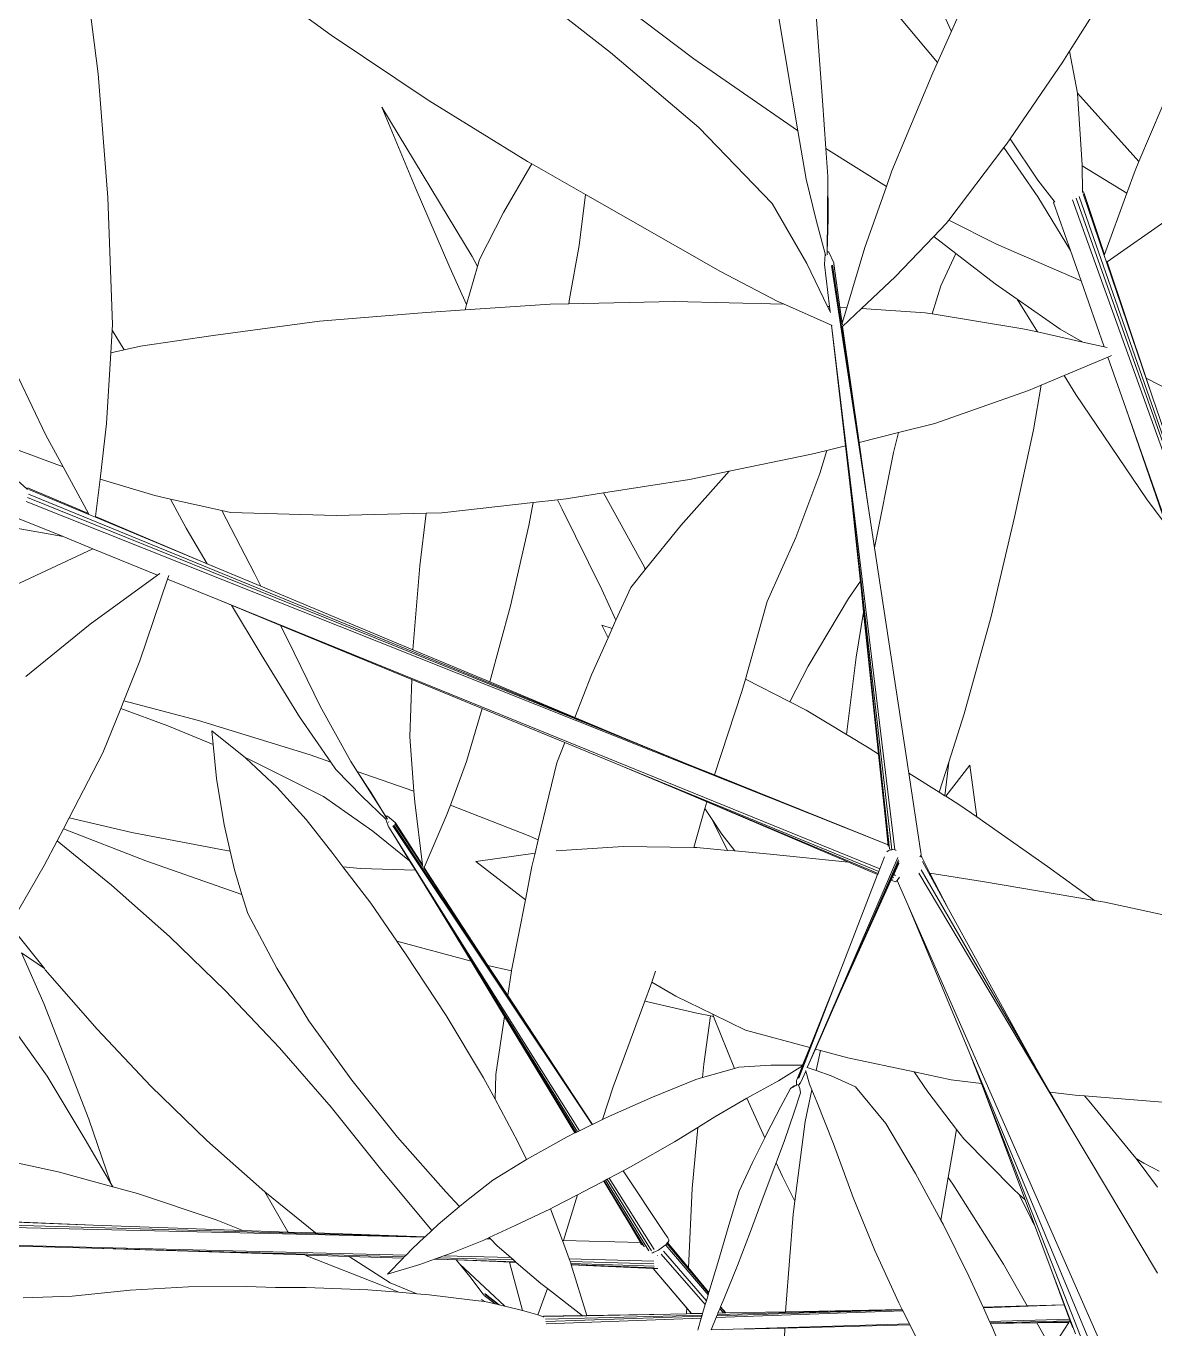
# Model space of a CAD drawing. Header units: millimetres. Extents: x 8 to 218431, y 13 to 56484.
# Drawn here: x 41268.2 to 41445.5, y 12326.1 to 12530.7 of the extents above; entities that cross this region are included whole.
import ezdxf

# ---------------------------------------------------------------- set-up
doc = ezdxf.new("R2010")
doc.units = ezdxf.units.MM
doc.header["$MEASUREMENT"] = 0
doc.layers.add('Edges', color=7, linetype='Continuous', lineweight=18)

# ---------------------------------------------------------------- blocks, each defined once
blk = doc.blocks.new('BAMBOOPLAN')
at = {"layer": 'Edges'}
for p, q in [((-3.0507, 9.2487), (-3.0959, 9.0561)), ((-3.5261, 9.1839), (-3.3618, 9.0121)), ((-3.3494, 9.1451), (-3.3611, 9.0115)), ((-2.8537, 9.0724), (-2.8681, 8.8726)), ((-3.0959, 9.0561), (-3.1024, 9.0283)), ((-3.0959, 9.0561), (-3.0485, 8.9726)), ((-3.3611, 9.0115), (-3.3677, 8.9349)), ((-3.3618, 9.0121), (-3.3611, 9.0115)), ((-3.1024, 9.0283), (-3.158, 8.826)), ((-3.4869, 9.0062), (-3.3677, 8.9349)), ((-3.664, 8.9567), (-3.5837, 8.7704)), ((-3.0485, 8.9726), (-2.8681, 8.8726)), ((-3.0485, 8.9726), (-3.048, 8.9718)), ((-3.048, 8.9718), (-2.9858, 8.824)), ((-3.3677, 8.9349), (-3.3699, 8.9099)), ((-3.7394, 8.9173), (-3.6139, 8.6881)), ((-3.3699, 8.9099), (-3.3854, 8.6721)), ((-2.8681, 8.8726), (-2.8697, 8.8506)), ((-4.1564, 8.8521), (-3.8876, 8.7641)), ((-2.8697, 8.8506), (-2.8705, 8.7963)), ((-3.1647, 8.8033), (-3.2286, 8.6085)), ((-3.1617, 8.8126), (-3.1647, 8.8033)), ((-3.1647, 8.8033), (-3.0564, 8.7235)), ((-3.158, 8.826), (-3.1617, 8.8126)), ((-3.158, 8.826), (-3.0689, 8.7591)), ((-2.9858, 8.824), (-2.985, 8.8218)), ((-2.985, 8.8218), (-2.8705, 8.7963)), ((-2.985, 8.8218), (-2.966, 8.7675)), ((-4.3157, 8.8016), (-4.0691, 8.7164)), ((-2.8705, 8.7963), (-2.8727, 8.6503)), ((-3.8876, 8.7641), (-3.6154, 8.6885)), ((-3.5837, 8.7704), (-3.5416, 8.6712)), ((-3.0689, 8.7591), (-3.0185, 8.726)), ((-1.974, 7.4927), (-2.9743, 8.7488)), ((-2.0657, 7.6089), (-2.9687, 8.7544)), ((-2.9634, 8.7674), (-2.966, 8.7675)), ((-2.966, 8.7675), (-2.9652, 8.7651)), ((-2.9619, 8.7661), (-2.9634, 8.7674)), ((-2.9623, 8.7634), (-2.8727, 8.648)), ((-2.9619, 8.7661), (-2.8727, 8.6503)), ((-2.7634, 8.7714), (-2.8621, 8.6365)), ((-4.0691, 8.7164), (-3.8268, 8.6225)), ((-3.0564, 8.7235), (-2.9479, 8.6334)), ((-3.0189, 8.7231), (-3.0185, 8.726)), ((-3.0189, 8.7231), (-2.9479, 8.6334)), ((-3.0185, 8.726), (-3.0167, 8.7248)), ((-1.7285, 7.1836), (-2.9809, 8.7428)), ((-3.6154, 8.6885), (-3.6139, 8.6881)), ((-3.6139, 8.6881), (-3.5608, 8.5914)), ((-3.5416, 8.6712), (-3.3856, 8.6348)), ((-3.5416, 8.6712), (-3.5168, 8.6128)), ((-3.3854, 8.6721), (-3.3856, 8.6348)), ((-3.3856, 8.6348), (-3.3862, 8.4892)), ((-2.9479, 8.6334), (-2.9032, 8.5769)), ((-2.8727, 8.6503), (-2.8727, 8.648)), ((-2.8727, 8.648), (-2.8629, 8.6354)), ((-2.8621, 8.6365), (-2.8629, 8.6354)), ((-2.8629, 8.6354), (-2.6663, 8.3823)), ((-2.8621, 8.6365), (-2.6939, 8.4181)), ((-4.9245, 8.6254), (-4.6742, 8.5493)), ((-3.8268, 8.6225), (-3.6153, 8.5147)), ((-3.5168, 8.6128), (-3.4618, 8.4476)), ((-3.5168, 8.6128), (-3.4854, 8.5232)), ((-3.2314, 8.6002), (-3.2481, 8.5635)), ((-3.2286, 8.6085), (-3.2314, 8.6002)), ((-3.2286, 8.6085), (-3.1094, 8.5925)), ((-3.5608, 8.5914), (-3.51, 8.5113)), ((-3.1094, 8.5925), (-2.9032, 8.5769)), ((-2.9032, 8.5769), (-2.8058, 8.4539)), ((-5.2633, 8.5464), (-5.1406, 8.2963)), ((-4.6742, 8.5493), (-4.421, 8.4823)), ((-3.2481, 8.5635), (-3.3004, 8.4491)), ((-3.2481, 8.5635), (-3.189, 8.5434)), ((-3.189, 8.5434), (-3.1975, 8.4637)), ((-3.189, 8.5434), (-3.0837, 8.5076)), ((-3.6153, 8.5147), (-3.4979, 8.4125)), ((-3.51, 8.5113), (-3.4661, 8.4466)), ((-3.4854, 8.5232), (-3.4631, 8.4526)), ((-4.421, 8.4823), (-4.1654, 8.4247)), ((-3.3862, 8.4892), (-3.3807, 8.3484)), ((-3.0837, 8.5076), (-3.0251, 8.4911)), ((-3.0251, 8.4911), (-2.9586, 8.4365)), ((-3.0251, 8.4911), (-2.9124, 8.4593)), ((-3.4625, 8.4529), (-3.4631, 8.4526)), ((-3.4631, 8.4526), (-3.4611, 8.4465)), ((-3.4616, 8.4531), (-3.4625, 8.4529)), ((-3.4607, 8.4532), (-3.4616, 8.4531)), ((-3.4601, 8.4532), (-3.4607, 8.4532)), ((-3.4596, 8.453), (-3.4601, 8.4532)), ((-3.441, 8.4337), (-3.4596, 8.453)), ((-3.1975, 8.4637), (-3.1952, 8.3976)), ((-2.9124, 8.4593), (-2.8548, 8.4483)), ((-2.8548, 8.4483), (-2.8058, 8.4539)), ((-2.8058, 8.4539), (-2.7994, 8.4546)), ((-4.5141, 8.433), (-4.3849, 8.2882)), ((-4.2133, 8.1825), (-4.5141, 8.433)), ((-4.1654, 8.4247), (-4.1543, 8.4227)), ((-3.4601, 8.4239), (-3.4661, 8.4466)), ((-3.4661, 8.4466), (-3.4649, 8.4449)), ((-3.4641, 8.4436), (-3.4634, 8.4426)), ((-3.4601, 8.4253), (-3.46, 8.4252)), ((-3.4601, 8.4239), (-3.4184, 8.3381)), ((-3.1373, 7.8418), (-3.4442, 8.4264)), ((-3.1925, 7.9479), (-3.4423, 8.4281)), ((-3.4403, 8.4326), (-3.441, 8.4337)), ((-3.4403, 8.4326), (-3.3957, 8.3443)), ((-3.4403, 8.4313), (-3.3887, 8.3305)), ((-3.3004, 8.4491), (-3.3488, 8.3572)), ((-3.1952, 8.3976), (-2.9918, 8.4327)), ((-2.9918, 8.4327), (-2.9586, 8.4365)), ((-2.9586, 8.4365), (-2.8548, 8.4483)), ((-2.8701, 8.3638), (-2.7907, 8.4348)), ((-2.7907, 8.4348), (-2.784, 8.4408)), ((-2.7907, 8.4348), (-2.715, 8.3392)), ((-4.1564, 8.4147), (-4.1791, 8.299)), ((-4.1543, 8.4227), (-4.1564, 8.4147)), ((-4.1543, 8.4227), (-4.0182, 8.3972)), ((-4.0182, 8.3972), (-3.9942, 8.2843)), ((-3.6753, 8.3328), (-4.0182, 8.3972)), ((-3.4979, 8.4125), (-3.4225, 8.337)), ((-3.3488, 8.3572), (-3.211, 8.3949)), ((-3.211, 8.3949), (-3.1952, 8.3976)), ((-2.6939, 8.4181), (-2.4979, 8.3897)), ((-2.6939, 8.4181), (-2.6663, 8.3823)), ((-2.6663, 8.3823), (-2.3734, 8.0051)), ((-3.4225, 8.337), (-3.4184, 8.3381)), ((-3.4225, 8.337), (-3.4135, 8.328)), ((-3.4184, 8.3381), (-3.4135, 8.328)), ((-3.3957, 8.3443), (-3.3807, 8.3484)), ((-3.3957, 8.3443), (-3.3887, 8.3305)), ((-3.3807, 8.3484), (-3.3793, 8.3122)), ((-3.3488, 8.3572), (-3.3759, 8.3056)), ((-2.9116, 8.3266), (-2.8701, 8.3638)), ((-2.8701, 8.3638), (-2.8313, 8.3319)), ((-2.715, 8.3392), (-2.5436, 8.1209)), ((-2.715, 8.3392), (-1.7153, 7.0763)), ((-3.7515, 8.2349), (-3.5164, 8.3099)), ((-3.6753, 8.3328), (-3.5314, 8.3111)), ((-3.5314, 8.3111), (-3.5164, 8.3099)), ((-3.5164, 8.3099), (-3.4002, 8.3002)), ((-3.4135, 8.328), (-3.4119, 8.3264)), ((-3.3887, 8.3305), (-3.3793, 8.3122)), ((-3.3793, 8.3122), (-3.3775, 8.3087)), ((-2.9348, 8.3058), (-2.9116, 8.3266)), ((-2.9116, 8.3266), (-2.8952, 8.2256)), ((-2.8313, 8.3319), (-2.6047, 8.1624)), ((-5.1406, 8.2963), (-5.0295, 8.041)), ((-4.3849, 8.2882), (-4.2524, 8.1433)), ((-4.1791, 8.299), (-4.195, 8.1818)), ((-3.9942, 8.2843), (-3.9756, 8.1643)), ((-3.4002, 8.3002), (-3.4, 8.3001)), ((-3.4002, 8.3002), (-3.2824, 8.0542)), ((-3.4, 8.3001), (-2.8817, 7.2329)), ((-3.4, 8.3001), (-3.3989, 8.3001)), ((-3.3759, 8.3056), (-3.3761, 8.3053)), ((-3.3759, 8.3056), (-3.2559, 8.0715)), ((-3.1088, 8.1671), (-2.9348, 8.3058)), ((-3.9735, 8.1529), (-3.7515, 8.2349)), ((-2.8952, 8.2256), (-2.8712, 8.0265)), ((-4.2133, 8.1825), (-4.1941, 8.1654)), ((-4.195, 8.1818), (-4.1941, 8.1654)), ((-4.1941, 8.1654), (-4.1896, 8.0764)), ((-3.9756, 8.1643), (-3.9735, 8.1529)), ((-3.1793, 8.1213), (-3.1088, 8.1671)), ((-2.6047, 8.1624), (-2.5436, 8.1209)), ((-4.2524, 8.1433), (-4.1896, 8.0764)), ((-4.1889, 8.0641), (-4.0129, 8.1383)), ((-4.0129, 8.1383), (-3.9735, 8.1529)), ((-3.2559, 8.0715), (-3.1793, 8.1213)), ((-3.1793, 8.1213), (-3.1757, 8.0749)), ((-4.1896, 8.0764), (-4.1889, 8.0641)), ((-3.1757, 8.0749), (-3.1464, 7.8593)), ((-4.2697, 8.03), (-4.1889, 8.0641)), ((-3.3185, 8.0308), (-3.2824, 8.0542)), ((-3.2824, 8.0542), (-3.2289, 7.9426)), ((-3.2559, 8.0715), (-3.1925, 7.9479)), ((-5.0295, 8.041), (-4.9264, 7.7748)), ((-4.4898, 7.9332), (-4.2697, 8.03)), ((-3.3481, 8.0115), (-3.3185, 8.0308)), ((-3.3185, 8.0308), (-3.3165, 7.9769)), ((-2.8712, 8.0265), (-2.8485, 7.7988)), ((-3.5108, 7.9151), (-3.3481, 8.0115)), ((-3.3165, 7.9769), (-3.3208, 7.8234)), ((-4.7045, 7.8253), (-4.4898, 7.9332)), ((-3.2289, 7.9426), (-2.8882, 7.2313)), ((-3.1832, 7.8458), (-3.2289, 7.9426)), ((-3.1464, 7.8593), (-3.1925, 7.9479)), ((-3.589, 7.8688), (-3.5108, 7.9151)), ((-3.5108, 7.9151), (-3.5733, 7.7645)), ((-3.7612, 7.7772), (-3.589, 7.8688)), ((-3.1514, 7.7777), (-3.1832, 7.8458)), ((-2.8935, 7.2315), (-3.1832, 7.8458)), ((-3.1373, 7.8418), (-3.1464, 7.8593)), ((-2.9086, 7.4062), (-3.1373, 7.8418)), ((-4.8514, 7.7492), (-4.7045, 7.8253)), ((-3.3208, 7.8234), (-3.3347, 7.6665)), ((-2.8485, 7.7988), (-2.8344, 7.5728)), ((-4.9264, 7.7748), (-4.923, 7.7627)), ((-4.923, 7.7627), (-4.8831, 7.7295)), ((-4.923, 7.7627), (-4.9092, 7.7133)), ((-3.8363, 7.7371), (-3.7612, 7.7772)), ((-3.7612, 7.7772), (-3.62, 7.6494)), ((-3.5733, 7.7645), (-3.6166, 7.6455)), ((-3.1514, 7.7777), (-3.164, 7.7327)), ((-3.122, 7.7148), (-3.1514, 7.7777)), ((-4.9092, 7.7133), (-4.8831, 7.7295)), ((-4.8831, 7.7295), (-4.8514, 7.7492)), ((-3.9032, 7.7053), (-3.8538, 7.7288)), ((-3.8538, 7.7288), (-3.8363, 7.7371)), ((-3.8538, 7.7288), (-3.8372, 7.7121)), ((-3.164, 7.7327), (-3.2003, 7.5593)), ((-4.9092, 7.7133), (-4.8665, 7.5606)), ((-4.0895, 7.6168), (-3.9032, 7.7053)), ((-3.9032, 7.7053), (-3.8957, 7.653)), ((-3.8372, 7.7121), (-3.6942, 7.5707)), ((-3.122, 7.7148), (-3.1046, 7.6134)), ((-2.9862, 7.4241), (-3.122, 7.7148)), ((-3.3347, 7.6665), (-3.3238, 7.4859)), ((-3.8957, 7.653), (-3.8762, 7.4692)), ((-3.6166, 7.6455), (-3.6343, 7.5966)), ((-3.62, 7.6494), (-3.6166, 7.6455)), ((-4.3118, 7.5336), (-4.1228, 7.6043)), ((-4.1228, 7.6043), (-4.0895, 7.6168)), ((-4.1228, 7.6043), (-4.0975, 7.4879)), ((-3.1046, 7.6134), (-3.0689, 7.4424)), ((-5.0866, 7.5928), (-4.987, 7.491)), ((-3.6343, 7.5966), (-3.6415, 7.5161)), ((-4.8665, 7.5606), (-4.8396, 7.4377)), ((-3.6942, 7.5707), (-3.6415, 7.5161)), ((-3.2003, 7.5593), (-3.2127, 7.4705)), ((-2.8344, 7.5728), (-2.8316, 7.4587)), ((-4.5386, 7.4622), (-4.3118, 7.5336)), ((-4.987, 7.491), (-4.9271, 7.4365)), ((-4.0975, 7.4879), (-4.0511, 7.3048)), ((-3.6682, 7.4954), (-3.6433, 7.4957)), ((-3.6682, 7.4954), (-3.6453, 7.4727)), ((-3.6433, 7.4957), (-3.6453, 7.4727)), ((-3.6415, 7.5161), (-3.6433, 7.4957)), ((-4.6753, 7.4471), (-4.5581, 7.46)), ((-4.5581, 7.46), (-4.5386, 7.4622)), ((-4.5581, 7.46), (-4.4428, 7.3502)), ((-3.8762, 7.4692), (-3.8643, 7.2929)), ((-3.6453, 7.4727), (-3.6533, 7.3827)), ((-3.3238, 7.4859), (-3.2127, 7.4705)), ((-3.3238, 7.4859), (-3.322, 7.4572)), ((-3.2127, 7.4705), (-3.1722, 7.4649)), ((-3.1722, 7.4649), (-3.0689, 7.4424)), ((-2.8316, 7.4587), (-2.8315, 7.4584)), ((-2.8316, 7.4587), (-2.8298, 7.388)), ((-2.8315, 7.4584), (-2.8152, 7.3846)), ((-2.7849, 7.4674), (-2.8129, 7.3841)), ((-2.7849, 7.4674), (-2.7319, 7.3629)), ((-5.069, 7.4399), (-4.9271, 7.4365)), ((-4.9271, 7.4365), (-4.8388, 7.3562)), ((-4.8396, 7.4377), (-4.7116, 7.4431)), ((-4.8396, 7.4377), (-4.8215, 7.355)), ((-4.7116, 7.4431), (-4.6753, 7.4471)), ((-4.6753, 7.4471), (-4.6208, 7.3971)), ((-3.322, 7.4572), (-3.319, 7.2601)), ((-3.0689, 7.4424), (-3.0106, 7.4297)), ((-3.0106, 7.4297), (-2.9862, 7.4241)), ((-2.9207, 7.2839), (-2.9862, 7.4241)), ((-2.9086, 7.4062), (-2.8298, 7.388)), ((-2.8268, 7.2503), (-2.9086, 7.4062)), ((-5.044, 7.3865), (-4.9885, 7.3639)), ((-4.6208, 7.3971), (-4.5506, 7.3367)), ((-3.6533, 7.3827), (-3.6579, 7.2798)), ((-2.8298, 7.388), (-2.8152, 7.3846)), ((-2.8152, 7.3846), (-2.8129, 7.3841)), ((-2.8129, 7.3841), (-2.7765, 7.3757)), ((-2.7765, 7.3757), (-2.7319, 7.3629)), ((-4.9867, 7.3657), (-4.9885, 7.3639)), ((-4.9885, 7.3639), (-4.9862, 7.3629)), ((-4.9847, 7.366), (-4.9867, 7.3657)), ((-4.9847, 7.366), (-4.8388, 7.3562)), ((-4.983, 7.3639), (-4.8372, 7.3547)), ((-3.5241, 7.2713), (-4.9805, 7.3532)), ((-3.3764, 7.263), (-4.98, 7.3453)), ((-4.8388, 7.3562), (-4.8372, 7.3547)), ((-4.8372, 7.3547), (-4.8212, 7.3537)), ((-4.8215, 7.355), (-4.8212, 7.3537)), ((-4.8215, 7.355), (-4.5506, 7.3367)), ((-4.8212, 7.3537), (-4.5014, 7.3334)), ((-4.4428, 7.3502), (-4.4202, 7.3282)), ((-2.7319, 7.3629), (-2.5453, 7.3095)), ((-2.8996, 7.2385), (-4.9799, 7.3363)), ((-4.5506, 7.3367), (-4.5014, 7.3334)), ((-4.5014, 7.3334), (-4.4202, 7.3282)), ((-4.4202, 7.3282), (-4.0511, 7.3048)), ((-5.0154, 7.2669), (-4.876, 7.2886)), ((-4.9903, 7.2948), (-4.876, 7.2886)), ((-4.9523, 7.1405), (-4.804, 7.2847)), ((-4.876, 7.2886), (-4.804, 7.2847)), ((-4.804, 7.2847), (-4.6474, 7.2762)), ((-4.6232, 7.2749), (-4.6232, 7.2839)), ((-4.0511, 7.3048), (-3.8643, 7.2929)), ((-3.8643, 7.2929), (-3.6579, 7.2798)), ((-2.8997, 7.2386), (-2.9207, 7.2839)), ((-2.8987, 7.2369), (-2.9207, 7.2839)), ((-2.5453, 7.3095), (-2.4208, 7.2719)), ((-2.3976, 7.2757), (-2.1251, 7.3082)), ((-4.7547, 7.1228), (-4.6474, 7.2762)), ((-4.6474, 7.2762), (-4.6438, 7.2815)), ((-4.6232, 7.2749), (-4.5013, 7.2683)), ((-4.6219, 7.0815), (-4.6232, 7.2749)), ((-4.5013, 7.2683), (-4.4682, 7.2664)), ((-4.5013, 7.2683), (-2.8997, 7.1816)), ((-4.4682, 7.2664), (-4.3693, 7.1834)), ((-4.4682, 7.2664), (-4.3497, 7.2595)), ((-4.3497, 7.2595), (-4.3237, 7.2342)), ((-4.3497, 7.2595), (-4.0315, 7.241)), ((-3.6579, 7.2798), (-3.5241, 7.2713)), ((-3.3764, 7.263), (-3.5241, 7.2713)), ((-3.319, 7.2601), (-3.3764, 7.263)), ((-2.8997, 7.2386), (-3.319, 7.2601)), ((-2.6726, 7.2303), (-2.4208, 7.2719)), ((-2.4208, 7.2719), (-2.3976, 7.2757)), ((-4.3237, 7.2342), (-4.2067, 7.1173)), ((-4.0315, 7.241), (-3.9933, 7.1177)), ((-4.0315, 7.241), (-3.8612, 7.231)), ((-3.8612, 7.231), (-3.8554, 7.1068)), ((-3.8612, 7.231), (-3.6605, 7.2194)), ((-2.8996, 7.2385), (-2.8997, 7.2386)), ((-2.8984, 7.2362), (-2.8987, 7.2369)), ((-2.8966, 7.2241), (-2.8971, 7.2228)), ((-2.8941, 7.2276), (-2.8966, 7.2241)), ((-2.8913, 7.2297), (-2.8941, 7.2276)), ((-2.8934, 7.2314), (-2.8935, 7.2315)), ((-2.8906, 7.2303), (-2.8913, 7.2297)), ((-2.8882, 7.2313), (-2.8906, 7.2303)), ((-2.8864, 7.2321), (-2.8882, 7.2313)), ((-2.8818, 7.2329), (-2.8864, 7.2321)), ((-2.8817, 7.2329), (-2.8818, 7.2329)), ((-2.8783, 7.2327), (-2.8817, 7.2329)), ((-2.8252, 7.2473), (-2.8268, 7.2503)), ((-2.8252, 7.2473), (-2.8225, 7.2418)), ((-2.8237, 7.2369), (-2.8232, 7.2378)), ((-2.8232, 7.2378), (-2.8228, 7.2403)), ((-2.8228, 7.2403), (-2.8225, 7.2418)), ((-2.8228, 7.2403), (-2.8193, 7.2369)), ((-2.8193, 7.2369), (-2.8228, 7.2403)), ((-2.8193, 7.2369), (-2.79, 7.2091)), ((-2.8144, 7.2286), (-2.7242, 7.1468)), ((-2.79, 7.2091), (-2.6726, 7.2303)), ((-3.6605, 7.2194), (-3.6627, 7.1703)), ((-3.6605, 7.2194), (-3.5258, 7.2115)), ((-3.3849, 7.2023), (-3.5258, 7.2115)), ((-3.5258, 7.2115), (-2.9, 7.1751)), ((-2.9001, 7.1705), (-3.3849, 7.2023)), ((-3.3159, 7.1974), (-3.3849, 7.2023)), ((-3.3159, 7.1974), (-3.315, 7.1818)), ((-2.9707, 7.1731), (-3.3159, 7.1974)), ((-2.9075, 6.7158), (-2.8695, 7.2193)), ((-2.8987, 7.2104), (-2.8997, 7.1816)), ((-2.8935, 6.8866), (-2.8666, 7.2149)), ((-2.8645, 7.2115), (-2.89, 6.9261)), ((-2.8695, 7.2193), (-2.8695, 7.2194)), ((-2.8666, 7.2149), (-2.8666, 7.2149)), ((-2.8636, 7.2071), (-2.8661, 7.1798)), ((-2.8637, 7.2044), (-2.8661, 7.1798)), ((-2.8645, 7.2115), (-2.8645, 7.2115)), ((-2.8635, 7.2079), (-2.8636, 7.2074)), ((-2.8636, 7.2071), (-2.8636, 7.2074)), ((-2.3048, 6.7715), (-2.8139, 7.2008)), ((-2.4267, 6.877), (-2.8116, 7.21)), ((-2.79, 7.2091), (-2.7242, 7.1468)), ((-4.3693, 7.1834), (-4.2423, 7.0795)), ((-3.6627, 7.1703), (-3.6455, 6.9933)), ((-3.315, 7.1818), (-3.2913, 7.1638)), ((-3.315, 7.1818), (-3.3097, 7.091)), ((-3.1432, 7.1327), (-2.9707, 7.1731)), ((-2.9002, 7.1682), (-2.9707, 7.1731)), ((-2.9002, 7.1682), (-2.9079, 6.9579)), ((-2.9001, 7.1705), (-2.9002, 7.1682)), ((-2.9, 7.1751), (-2.9001, 7.1705)), ((-2.8997, 7.1816), (-2.9, 7.1751)), ((-2.8675, 7.1658), (-2.8676, 7.1649)), ((-2.8672, 7.1684), (-2.8675, 7.1659)), ((-2.8671, 7.1658), (-2.8675, 7.1659)), ((-2.8675, 7.1659), (-2.8675, 7.1658)), ((-2.8675, 7.1658), (-2.8593, 7.1653)), ((-2.8668, 7.1731), (-2.8672, 7.1684)), ((-2.8651, 7.1682), (-2.8672, 7.1684)), ((-2.8661, 7.1798), (-2.8668, 7.1731)), ((-2.8668, 7.1731), (-2.8632, 7.1729)), ((-2.8661, 7.1798), (-2.8614, 7.1795)), ((-2.8574, 7.1653), (-2.8554, 7.1677)), ((-2.8554, 7.1677), (-2.8545, 7.1698)), ((-2.8545, 7.1698), (-2.8535, 7.1723)), ((-2.8545, 7.1698), (-2.8128, 7.1247)), ((-2.8535, 7.1723), (-2.8517, 7.1789)), ((-3.2913, 7.1638), (-3.2602, 7.1401)), ((-3.2362, 7.1096), (-3.2913, 7.1638)), ((-3.2602, 7.1401), (-3.2201, 7.1136)), ((-2.8676, 7.1649), (-2.89, 6.9261)), ((-2.8593, 7.1653), (-2.8574, 7.1653)), ((-2.7242, 7.1468), (-2.4267, 6.877)), ((-4.8524, 6.9645), (-4.7547, 7.1228)), ((-4.2067, 7.1173), (-4.1006, 7.0224)), ((-3.9933, 7.1177), (-3.945, 7.0056)), ((-3.3038, 7.0929), (-3.2362, 7.1096)), ((-3.2362, 7.1096), (-3.2201, 7.1136)), ((-3.2201, 7.1136), (-3.1432, 7.1327)), ((-2.8128, 7.1247), (-2.5745, 6.8568)), ((-2.8128, 7.1247), (-2.039, 6.2888)), ((-4.6268, 6.9849), (-4.6219, 7.0815)), ((-4.2423, 7.0795), (-4.143, 7.0061)), ((-3.8554, 7.1068), (-3.8576, 7.0027)), ((-3.4608, 7.041), (-3.3097, 7.091)), ((-3.3097, 7.091), (-3.3038, 7.0929)), ((-4.1006, 7.0224), (-3.9805, 6.9264)), ((-4.1006, 7.0224), (-4.0797, 7.006)), ((-3.5996, 6.9829), (-3.4608, 7.041)), ((-4.6268, 6.9849), (-4.4539, 6.9973)), ((-4.4539, 6.9973), (-4.1921, 7.0063)), ((-4.1921, 7.0063), (-4.143, 7.0061)), ((-4.143, 7.0061), (-4.127, 6.9943)), ((-4.127, 6.9943), (-4.0506, 6.9561)), ((-4.0797, 7.006), (-3.945, 7.0056)), ((-4.0797, 7.006), (-4.0359, 6.9717)), ((-3.945, 7.0056), (-3.935, 6.9825)), ((-3.8576, 7.0027), (-3.8582, 6.9764)), ((-3.8576, 7.0027), (-3.6699, 6.9952)), ((-3.6699, 6.9952), (-3.6455, 6.9933)), ((-3.6455, 6.9933), (-3.6425, 6.9624)), ((-4.6331, 6.8593), (-4.6277, 6.9661)), ((-4.6277, 6.9661), (-4.6268, 6.9849)), ((-4.6277, 6.9661), (-4.5152, 6.9639)), ((-4.5152, 6.9639), (-4.4051, 6.9573)), ((-4.4181, 6.9855), (-4.4051, 6.9573)), ((-4.4181, 6.9855), (-4.3267, 6.9526)), ((-4.0359, 6.9717), (-3.9857, 6.9308)), ((-3.935, 6.9825), (-3.8733, 6.8555)), ((-3.8582, 6.9764), (-3.8679, 6.8512)), ((-3.7623, 6.9013), (-3.6425, 6.9624)), ((-3.6425, 6.9624), (-3.6395, 6.9319)), ((-4.4051, 6.9573), (-4.373, 6.8876)), ((-4.3267, 6.9526), (-4.3206, 6.9523)), ((-4.3267, 6.9526), (-4.3263, 6.9525)), ((-4.3263, 6.9525), (-4.2378, 6.9128)), ((-4.3206, 6.9523), (-4.133, 6.9281)), ((-4.0506, 6.9561), (-3.9846, 6.9257)), ((-3.9852, 6.9316), (-3.9857, 6.9309)), ((-3.9846, 6.9322), (-3.9852, 6.9316)), ((-3.984, 6.9327), (-3.9846, 6.9322)), ((-3.9835, 6.9331), (-3.984, 6.9327)), ((-3.983, 6.9333), (-3.9835, 6.9331)), ((-3.9827, 6.9334), (-3.983, 6.9333)), ((-3.9617, 6.9254), (-3.9827, 6.9334)), ((-3.6395, 6.9319), (-3.629, 6.8568)), ((-2.9079, 6.9579), (-2.918, 6.6784)), ((-2.9079, 6.9579), (-2.9101, 6.9027)), ((-4.2378, 6.9128), (-4.1528, 6.8666)), ((-4.133, 6.9281), (-4.0027, 6.8904)), ((-3.9857, 6.9309), (-3.9857, 6.9308)), ((-3.9857, 6.9308), (-3.9812, 6.9271)), ((-3.9726, 6.9111), (-3.9846, 6.9257)), ((-3.9846, 6.9257), (-3.9844, 6.9256)), ((-3.9839, 6.9253), (-3.9837, 6.9252)), ((-3.9766, 6.922), (-3.9754, 6.9214)), ((-3.9723, 6.9118), (-3.9727, 6.9121)), ((-3.9726, 6.9111), (-3.9724, 6.911)), ((-3.9719, 6.9106), (-3.9724, 6.911)), ((-3.9724, 6.911), (-3.9721, 6.9106)), ((-3.9721, 6.9106), (-3.9591, 6.9001)), ((-3.3226, 6.4286), (-3.9643, 6.9169)), ((-3.3827, 6.4753), (-3.963, 6.9188)), ((-3.9617, 6.9254), (-3.9473, 6.9139)), ((-3.9614, 6.9224), (-3.8725, 6.8537)), ((-3.9612, 6.9248), (-3.9473, 6.9139)), ((-3.9611, 6.9238), (-3.8732, 6.8553)), ((-3.9473, 6.9139), (-3.8733, 6.8555)), ((-2.9101, 6.9027), (-2.9193, 6.6776)), ((-2.9174, 6.7513), (-2.9101, 6.9027)), ((-2.89, 6.9261), (-2.8935, 6.8866)), ((-2.299, 6.8498), (-2.0483, 6.9148)), ((-4.373, 6.8876), (-4.323, 6.7947)), ((-4.0027, 6.8904), (-3.9034, 6.8548)), ((-3.9591, 6.9001), (-3.345, 6.4062)), ((-3.9591, 6.9001), (-3.9034, 6.8548)), ((-3.7623, 6.9013), (-3.629, 6.8568)), ((-2.9045, 6.7522), (-2.8935, 6.8866)), ((-2.3754, 6.8326), (-2.4267, 6.877)), ((-4.6573, 6.6963), (-4.6331, 6.8593)), ((-4.1528, 6.8666), (-4.0716, 6.8139)), ((-3.9034, 6.8548), (-3.8842, 6.8392)), ((-3.8733, 6.8555), (-3.8732, 6.8553)), ((-3.8732, 6.8553), (-3.8725, 6.8537)), ((-3.8725, 6.8537), (-3.8701, 6.8519)), ((-3.8679, 6.8502), (-3.868, 6.8498)), ((-3.8679, 6.8512), (-3.8587, 6.844)), ((-3.8679, 6.8512), (-3.8679, 6.8511)), ((-3.8679, 6.8511), (-3.8587, 6.844)), ((-3.8679, 6.8511), (-3.8679, 6.8502)), ((-3.8679, 6.8502), (-3.742, 6.7529)), ((-3.8587, 6.844), (-3.742, 6.7529)), ((-3.629, 6.8568), (-3.6066, 6.6963)), ((-2.5745, 6.8568), (-2.0663, 6.2858)), ((-2.5322, 6.8072), (-2.5745, 6.8568)), ((-2.3754, 6.8326), (-2.3195, 6.8444)), ((-2.3195, 6.8444), (-2.299, 6.8498)), ((-2.299, 6.8498), (-2.2852, 6.8422)), ((-4.0022, 6.8025), (-3.8842, 6.8392)), ((-3.8842, 6.8392), (-3.8732, 6.8302)), ((-3.8732, 6.8302), (-3.7616, 6.7383)), ((-3.8732, 6.8302), (-3.3484, 6.4028)), ((-2.3048, 6.7715), (-2.3754, 6.8326)), ((-2.2852, 6.8422), (-2.1494, 6.7588)), ((-4.323, 6.7947), (-4.2912, 6.7439)), ((-4.0716, 6.8139), (-4.0403, 6.7931)), ((-4.0403, 6.7931), (-4.0022, 6.8025)), ((-4.0403, 6.7931), (-3.9546, 6.7361)), ((-3.3009, 6.8), (-3.3005, 6.7746)), ((-2.6784, 6.776), (-2.5938, 6.7865)), ((-2.5938, 6.7865), (-2.5267, 6.8006)), ((-2.1172, 6.32), (-2.5322, 6.8072)), ((-2.5267, 6.8006), (-2.5322, 6.8072)), ((-2.3488, 6.5857), (-2.5267, 6.8006)), ((-3.3003, 6.7657), (-3.3011, 6.7289)), ((-3.3005, 6.7746), (-3.2393, 6.7626)), ((-3.3005, 6.7746), (-3.3003, 6.7657)), ((-3.2393, 6.7626), (-3.1479, 6.7511)), ((-2.8927, 6.753), (-2.8294, 6.7574)), ((-2.8294, 6.7574), (-2.6784, 6.776)), ((-2.6784, 6.776), (-2.6347, 6.7435)), ((-2.0147, 6.527), (-2.3048, 6.7715)), ((-2.1494, 6.7588), (-2.1433, 6.7547)), ((-4.5137, 6.7111), (-4.3194, 6.7392)), ((-4.3194, 6.7392), (-4.2912, 6.7439)), ((-4.2912, 6.7439), (-4.268, 6.7069)), ((-3.9546, 6.7361), (-3.8715, 6.6744)), ((-3.7616, 6.7383), (-3.6995, 6.6866)), ((-3.7616, 6.7383), (-3.351, 6.4002)), ((-3.742, 6.7529), (-3.6606, 6.69)), ((-3.3011, 6.7289), (-3.3056, 6.5241)), ((-3.3011, 6.7289), (-3.1822, 6.7416)), ((-3.1822, 6.7416), (-3.1517, 6.746)), ((-3.1517, 6.746), (-3.1444, 6.7471)), ((-3.1517, 6.746), (-3.1305, 6.6387)), ((-3.1479, 6.7511), (-3.0666, 6.7409)), ((-3.1479, 6.7511), (-3.1444, 6.7471)), ((-3.1444, 6.7471), (-3.0619, 6.6519)), ((-3.0666, 6.7409), (-2.9174, 6.7513)), ((-2.9187, 6.7242), (-2.9174, 6.7513)), ((-2.9075, 6.7158), (-2.9045, 6.7522)), ((-2.9045, 6.7522), (-2.8927, 6.753)), ((-2.8927, 6.753), (-2.8872, 6.7071)), ((-2.6347, 6.7435), (-2.5465, 6.6851)), ((-2.1433, 6.7547), (-2.1244, 6.7508)), ((-2.1433, 6.7547), (-2.0774, 6.7099)), ((-2.1244, 6.7508), (-2.0857, 6.7446)), ((-4.6573, 6.6963), (-4.5137, 6.7111)), ((-4.268, 6.7069), (-4.2344, 6.6606)), ((-2.9874, 6.685), (-2.9196, 6.7087)), ((-2.9595, 6.658), (-2.9197, 6.7068)), ((-2.9215, 6.6734), (-2.9197, 6.7068)), ((-2.9211, 6.675), (-2.9195, 6.707)), ((-2.9197, 6.7068), (-2.9195, 6.707)), ((-2.9196, 6.7087), (-2.9187, 6.7242)), ((-2.9196, 6.7087), (-2.9195, 6.7087)), ((-2.9195, 6.7087), (-2.9187, 6.7242)), ((-2.9195, 6.707), (-2.9195, 6.7087)), ((-2.9108, 6.6715), (-2.9088, 6.6985)), ((-2.909, 6.6989), (-2.9092, 6.6991)), ((-2.9088, 6.6985), (-2.909, 6.6989)), ((-2.9081, 6.7072), (-2.9088, 6.7072)), ((-2.8911, 6.6734), (-2.9088, 6.6985)), ((-2.9081, 6.7072), (-2.9075, 6.7158)), ((-2.8872, 6.7071), (-2.9081, 6.7072)), ((-2.8513, 6.7069), (-2.8872, 6.7071)), ((-2.7915, 6.7015), (-2.8513, 6.7069)), ((-2.7004, 6.6456), (-2.7915, 6.7015)), ((-4.6659, 6.6388), (-4.6614, 6.6691)), ((-4.6614, 6.6691), (-4.6573, 6.6963)), ((-4.6614, 6.6691), (-4.4626, 6.6612)), ((-3.8715, 6.6744), (-3.6995, 6.6866)), ((-3.8715, 6.6744), (-3.8417, 6.6522)), ((-3.6995, 6.6866), (-3.5878, 6.5938)), ((-3.6606, 6.69), (-3.6065, 6.6959)), ((-3.6606, 6.69), (-3.5963, 6.6404)), ((-3.6066, 6.6963), (-3.6065, 6.6959)), ((-3.6065, 6.6959), (-3.5963, 6.6404)), ((-3.0537, 6.6577), (-2.9874, 6.685)), ((-2.9215, 6.6734), (-2.9216, 6.6717)), ((-2.9216, 6.6717), (-2.9213, 6.6701)), ((-2.9213, 6.6701), (-2.9183, 6.6618)), ((-2.9112, 6.6699), (-2.9135, 6.6633)), ((-2.9112, 6.6703), (-2.9109, 6.674)), ((-2.9112, 6.6699), (-2.9108, 6.6715)), ((-2.9109, 6.6741), (-2.9109, 6.674)), ((-2.8819, 6.663), (-2.8911, 6.6734)), ((-2.5465, 6.6851), (-2.5402, 6.6495)), ((-2.5465, 6.6851), (-2.524, 6.6702)), ((-2.524, 6.6702), (-2.3817, 6.6)), ((-4.4626, 6.6612), (-4.2344, 6.6606)), ((-4.2344, 6.6606), (-4.2082, 6.6245)), ((-3.8417, 6.6522), (-3.7122, 6.553)), ((-3.5963, 6.6404), (-3.3827, 6.4753)), ((-3.1232, 6.6089), (-3.0619, 6.6519)), ((-3.0619, 6.6519), (-3.0537, 6.6577)), ((-3.0036, 6.6092), (-2.9595, 6.658)), ((-2.9359, 6.6053), (-2.9281, 6.6504)), ((-2.9281, 6.6504), (-2.916, 6.6635)), ((-2.9281, 6.6504), (-2.9221, 6.6584)), ((-2.9221, 6.6584), (-2.9183, 6.6618)), ((-2.9183, 6.6618), (-2.9161, 6.6637)), ((-2.9135, 6.6633), (-2.9141, 6.6641)), ((-2.9135, 6.6633), (-2.9136, 6.6631)), ((-2.9085, 6.6573), (-2.9135, 6.6633)), ((-2.913, 6.6681), (-2.9131, 6.6673)), ((-2.9038, 6.6486), (-2.9085, 6.6573)), ((-2.9029, 6.6028), (-2.9038, 6.6486)), ((-2.8819, 6.663), (-2.8732, 6.5913)), ((-2.8629, 6.6415), (-2.8819, 6.663)), ((-2.797, 6.5645), (-2.8629, 6.6415)), ((-2.6012, 6.5615), (-2.7004, 6.6456)), ((-2.5402, 6.6495), (-2.5284, 6.5769)), ((-4.675, 6.577), (-4.6659, 6.6388)), ((-4.6659, 6.6388), (-4.5176, 6.5847)), ((-4.2082, 6.6245), (-4.1062, 6.5299)), ((-3.1305, 6.6387), (-3.1232, 6.6089)), ((-4.5176, 6.5847), (-4.357, 6.518)), ((-3.5878, 6.5938), (-3.564, 6.4642)), ((-3.5878, 6.5938), (-3.4167, 6.4516)), ((-3.2151, 6.5309), (-3.136, 6.6)), ((-3.136, 6.6), (-3.1232, 6.6089)), ((-3.0683, 6.5345), (-3.0137, 6.5975)), ((-3.0137, 6.5975), (-3.0036, 6.6092)), ((-3.0137, 6.5975), (-2.9468, 6.527)), ((-2.9457, 6.5356), (-2.9359, 6.6053)), ((-2.9031, 6.5354), (-2.9029, 6.6028)), ((-2.8732, 6.5913), (-2.8364, 6.4147)), ((-2.3817, 6.6), (-2.3657, 6.5931)), ((-2.3657, 6.5931), (-2.3185, 6.5464)), ((-2.3657, 6.5931), (-2.3488, 6.5857)), ((-2.3105, 6.5394), (-2.3488, 6.5857)), ((-4.7041, 6.4249), (-4.675, 6.577)), ((-3.7122, 6.553), (-3.5875, 6.4481)), ((-2.7157, 6.4652), (-2.797, 6.5645)), ((-2.5128, 6.4809), (-2.6012, 6.5615)), ((-2.5284, 6.5769), (-2.5136, 6.5661)), ((-2.5284, 6.5769), (-2.5128, 6.4809)), ((-2.5136, 6.5661), (-2.348, 6.4333)), ((-4.1062, 6.5299), (-3.9996, 6.441)), ((-3.3056, 6.5241), (-3.3047, 6.4464)), ((-3.2922, 6.4589), (-3.2151, 6.5309)), ((-3.0965, 6.5), (-3.0683, 6.5345)), ((-2.9544, 6.4654), (-2.9468, 6.527)), ((-2.9468, 6.527), (-2.9457, 6.5356)), ((-2.9042, 6.4821), (-2.9031, 6.5354)), ((-2.3185, 6.5464), (-2.3105, 6.5394)), ((-2.2427, 6.4575), (-2.3105, 6.5394)), ((-4.357, 6.518), (-4.1984, 6.4439)), ((-3.1353, 6.4524), (-3.0965, 6.5)), ((-3.0965, 6.5), (-3.0637, 6.3665)), ((-3.564, 6.4642), (-3.5474, 6.4111)), ((-3.3221, 6.429), (-3.3827, 6.4753)), ((-2.9617, 6.3949), (-2.9544, 6.4654)), ((-2.9072, 6.3999), (-2.9045, 6.4677)), ((-2.9045, 6.4677), (-2.9042, 6.4821)), ((-2.9042, 6.4821), (-2.881, 6.4576)), ((-2.6305, 6.3685), (-2.7157, 6.4652)), ((-2.5051, 6.4739), (-2.5128, 6.4809)), ((-2.4124, 6.383), (-2.5051, 6.4739)), ((-4.1984, 6.4439), (-4.0424, 6.3626)), ((-3.9996, 6.441), (-3.8651, 6.3471)), ((-3.5875, 6.4481), (-3.5474, 6.4111)), ((-3.3531, 6.3981), (-3.4167, 6.4516)), ((-3.4167, 6.4516), (-3.3528, 6.3984)), ((-3.3221, 6.429), (-3.3047, 6.4464)), ((-3.3047, 6.4464), (-3.2922, 6.4589)), ((-3.2052, 6.3725), (-3.1353, 6.4524)), ((-2.881, 6.4576), (-2.8364, 6.4147)), ((-2.1894, 6.392), (-2.2427, 6.4575)), ((-2.144, 6.3383), (-2.2427, 6.4575)), ((-4.7041, 6.4249), (-4.599, 6.3583)), ((-3.5474, 6.4111), (-3.4677, 6.3378)), ((-3.3484, 6.4028), (-3.345, 6.4062)), ((-3.345, 6.4062), (-3.3226, 6.4286)), ((-3.3226, 6.4286), (-3.3221, 6.429)), ((-2.8364, 6.4147), (-2.8303, 6.3855)), ((-2.348, 6.4333), (-2.2672, 6.3623)), ((-3.4311, 6.3123), (-3.3669, 6.3844)), ((-3.3669, 6.3844), (-3.3531, 6.3981)), ((-3.3531, 6.3981), (-3.3528, 6.3984)), ((-3.3528, 6.3984), (-3.351, 6.4002)), ((-3.351, 6.4002), (-3.3484, 6.4028)), ((-2.9587, 6.3151), (-2.9617, 6.3949)), ((-2.9088, 6.3178), (-2.9072, 6.3999)), ((-2.8303, 6.3855), (-2.778, 6.1819)), ((-2.3594, 6.3271), (-2.4124, 6.383)), ((-2.1892, 6.3918), (-2.3586, 6.3263)), ((-2.1894, 6.392), (-2.2672, 6.3623)), ((-2.1892, 6.3918), (-2.1894, 6.392)), ((-2.1673, 6.3649), (-2.1892, 6.3918)), ((-4.6593, 6.3749), (-4.599, 6.3583)), ((-4.6593, 6.3749), (-4.5746, 6.2837)), ((-4.599, 6.3583), (-4.5964, 6.3566)), ((-4.5964, 6.3566), (-4.4432, 6.2683)), ((-4.0424, 6.3626), (-3.8892, 6.2743)), ((-3.8651, 6.3471), (-3.7265, 6.2595)), ((-3.2472, 6.3275), (-3.2233, 6.353)), ((-3.2233, 6.353), (-3.2231, 6.3533)), ((-3.0908, 6.2522), (-3.2233, 6.353)), ((-3.2231, 6.3533), (-3.2052, 6.3725)), ((-3.0908, 6.2522), (-3.2231, 6.3533)), ((-3.0637, 6.3665), (-3.0131, 6.1948)), ((-2.5414, 6.2746), (-2.6305, 6.3685)), ((-2.2672, 6.3623), (-2.3594, 6.3271)), ((-2.335, 6.3014), (-2.1673, 6.3649)), ((-2.3329, 6.2992), (-2.1655, 6.3617)), ((-2.1663, 6.3589), (-2.3321, 6.2983)), ((-2.1666, 6.3576), (-2.2342, 6.3333)), ((-2.1666, 6.3576), (-2.1834, 6.2883)), ((-2.1653, 6.3624), (-2.1673, 6.3649)), ((-2.1663, 6.3589), (-2.1666, 6.3576)), ((-2.1661, 6.3598), (-2.1663, 6.3589)), ((-2.1543, 6.3489), (-2.1653, 6.3624)), ((-3.4677, 6.3378), (-3.4362, 6.3062)), ((-3.2568, 6.3172), (-3.256, 6.318)), ((-3.256, 6.318), (-3.254, 6.3203)), ((-3.256, 6.318), (-3.1234, 6.2078)), ((-3.254, 6.3203), (-3.2509, 6.3235)), ((-3.254, 6.3203), (-3.1102, 6.2019)), ((-3.2509, 6.3235), (-3.2472, 6.3275)), ((-3.2509, 6.3235), (-3.1044, 6.2041)), ((-3.2472, 6.3275), (-3.0994, 6.2086)), ((-2.9115, 6.236), (-2.9088, 6.3178)), ((-2.3586, 6.3263), (-2.3594, 6.3271)), ((-2.335, 6.3014), (-2.3586, 6.3263)), ((-2.2342, 6.3333), (-2.3319, 6.2981)), ((-2.2342, 6.3333), (-2.1886, 6.2932)), ((-3.4928, 6.238), (-3.4362, 6.3062)), ((-3.4362, 6.3062), (-3.4311, 6.3123)), ((-3.3022, 6.269), (-3.2778, 6.2948)), ((-3.2778, 6.2948), (-3.2568, 6.3172)), ((-3.1622, 6.2377), (-3.2568, 6.3172)), ((-2.9554, 6.2346), (-2.9587, 6.3151)), ((-2.3329, 6.2992), (-2.335, 6.3014)), ((-2.3321, 6.2983), (-2.3329, 6.2992)), ((-2.3319, 6.2981), (-2.3321, 6.2983)), ((-2.3233, 6.2891), (-2.3319, 6.2981)), ((-2.2381, 6.1924), (-2.3233, 6.2891)), ((-4.5746, 6.2837), (-4.3945, 6.0714)), ((-4.4432, 6.2683), (-4.2871, 6.187)), ((-3.8892, 6.2743), (-3.7393, 6.1793)), ((-3.7265, 6.2595), (-3.5842, 6.1783)), ((-3.3439, 6.2249), (-3.3022, 6.269)), ((-3.3022, 6.269), (-3.2983, 6.1614)), ((-2.5275, 6.261), (-2.9184, 6.11)), ((-2.529, 6.2624), (-2.9181, 6.1139)), ((-2.5295, 6.2629), (-2.9179, 6.1169)), ((-2.7753, 6.173), (-2.5298, 6.2632)), ((-2.5298, 6.2632), (-2.5414, 6.2746)), ((-2.5295, 6.2629), (-2.5298, 6.2632)), ((-2.529, 6.2624), (-2.5295, 6.2629)), ((-2.5275, 6.261), (-2.529, 6.2624)), ((-2.5037, 6.2377), (-2.5275, 6.261)), ((-3.5359, 6.1717), (-3.4928, 6.238)), ((-3.1339, 6.2138), (-3.1622, 6.2377)), ((-3.1333, 6.2135), (-3.1622, 6.2377)), ((-3.0795, 6.2436), (-3.0908, 6.2522)), ((-3.0795, 6.2436), (-3.0756, 6.2404)), ((-3.0782, 6.2285), (-3.0771, 6.2312)), ((-3.0771, 6.2312), (-3.0762, 6.2333)), ((-3.0771, 6.2312), (-2.9521, 6.156)), ((-3.0762, 6.2333), (-3.0761, 6.2336)), ((-3.0762, 6.2333), (-3.0725, 6.231)), ((-3.0761, 6.2336), (-3.0752, 6.2377)), ((-3.0752, 6.2377), (-3.0756, 6.2404)), ((-3.0725, 6.231), (-3.0131, 6.1948)), ((-2.9522, 6.1577), (-2.9554, 6.2346)), ((-2.9203, 6.0801), (-2.5037, 6.2377)), ((-2.9155, 6.1546), (-2.9115, 6.236)), ((-2.7646, 6.1379), (-2.502, 6.236)), ((-2.502, 6.236), (-2.5037, 6.2377)), ((-2.481, 6.2154), (-2.502, 6.236)), ((-4.6487, 6.2282), (-4.5142, 6.1319)), ((-3.4123, 6.1577), (-3.3495, 6.2194)), ((-3.3495, 6.2194), (-3.3439, 6.2249)), ((-3.3495, 6.2194), (-3.301, 6.1605)), ((-3.1339, 6.2138), (-3.2983, 6.1614)), ((-3.1333, 6.2133), (-3.1339, 6.2138)), ((-3.1333, 6.2135), (-3.1329, 6.2131)), ((-3.1333, 6.2133), (-3.1333, 6.2135)), ((-3.132, 6.2103), (-3.1333, 6.2133)), ((-3.1329, 6.213), (-3.1329, 6.2131)), ((-3.1329, 6.213), (-3.1325, 6.2127)), ((-3.1315, 6.2118), (-3.1325, 6.2127)), ((-3.1312, 6.2117), (-3.1325, 6.2127)), ((-3.1288, 6.2097), (-3.1304, 6.211)), ((-3.1281, 6.2091), (-3.1288, 6.2097)), ((-3.1234, 6.2078), (-3.1229, 6.2073)), ((-3.102, 6.1998), (-3.1004, 6.2009)), ((-3.1004, 6.2009), (-3.0983, 6.2029)), ((-3.0983, 6.2029), (-3.0955, 6.2054)), ((-3.0955, 6.2054), (-3.0904, 6.2108)), ((-3.0904, 6.2108), (-3.0857, 6.2167)), ((-3.0857, 6.2167), (-3.0815, 6.2228)), ((-2.951, 6.1295), (-3.0817, 6.2043)), ((-3.0815, 6.2228), (-3.0782, 6.2285)), ((-2.9513, 6.1381), (-3.0788, 6.2119)), ((-3.0779, 6.2267), (-2.9519, 6.152)), ((-4.2871, 6.187), (-4.1286, 6.1129)), ((-3.5854, 6.086), (-3.7393, 6.1793)), ((-3.5842, 6.1783), (-3.5442, 6.1577)), ((-3.5442, 6.1577), (-3.5359, 6.1717)), ((-3.273, 6.1265), (-3.0916, 6.1841)), ((-3.2691, 6.1217), (-3.0896, 6.1781)), ((-3.2662, 6.1181), (-3.0878, 6.1733)), ((-3.0877, 6.1985), (-3.0879, 6.1986)), ((-3.0876, 6.1984), (-3.0877, 6.1985)), ((-3.0778, 6.1711), (-3.0779, 6.1709)), ((-3.0131, 6.1948), (-2.9522, 6.1577)), ((-2.9013, 6.1266), (-2.7753, 6.173)), ((-2.778, 6.1819), (-2.7753, 6.173)), ((-3.5762, 6.1035), (-3.5442, 6.1577)), ((-3.4584, 6.1134), (-3.4123, 6.1577)), ((-3.2983, 6.1614), (-3.301, 6.1605)), ((-3.301, 6.1605), (-3.273, 6.1265)), ((-3.0864, 6.17), (-3.2648, 6.1162)), ((-3.0882, 6.1677), (-3.2643, 6.1155)), ((-3.0856, 6.1685), (-3.0882, 6.1677)), ((-3.0882, 6.1677), (-2.9732, 6.1002)), ((-3.0882, 6.1677), (-2.9876, 6.1079)), ((-3.0856, 6.1685), (-3.0779, 6.1709)), ((-2.9521, 6.156), (-2.9522, 6.1577)), ((-2.952, 6.1539), (-2.9521, 6.156)), ((-2.9519, 6.152), (-2.952, 6.1539)), ((-2.9513, 6.1381), (-2.9519, 6.152)), ((-2.9167, 6.136), (-2.9155, 6.1546)), ((-4.5142, 6.1319), (-4.3874, 6.0256)), ((-4.1286, 6.1129), (-3.9682, 6.0463)), ((-3.4629, 6.1091), (-3.4584, 6.1134)), ((-3.4584, 6.1134), (-3.4549, 6.1116)), ((-3.273, 6.1265), (-3.2691, 6.1217)), ((-3.2691, 6.1217), (-3.267, 6.1192)), ((-3.267, 6.1192), (-3.2662, 6.1181)), ((-3.2662, 6.1181), (-3.2648, 6.1162)), ((-3.2648, 6.1162), (-3.2643, 6.1155)), ((-3.2643, 6.1155), (-3.1943, 6.0197)), ((-2.951, 6.1295), (-2.9513, 6.1381)), ((-2.9501, 6.1087), (-2.951, 6.1295)), ((-2.9184, 6.11), (-2.9181, 6.1139)), ((-2.9181, 6.1139), (-2.9179, 6.1169)), ((-2.9179, 6.1169), (-2.9177, 6.1206)), ((-2.9177, 6.1206), (-2.917, 6.1313)), ((-2.9177, 6.1206), (-2.9062, 6.1249)), ((-2.917, 6.1313), (-2.9168, 6.1348)), ((-2.917, 6.1313), (-2.9062, 6.1249)), ((-2.9168, 6.1348), (-2.9167, 6.136)), ((-2.9168, 6.1348), (-2.9025, 6.1262)), ((-2.9167, 6.136), (-2.9013, 6.1266)), ((-2.9062, 6.1249), (-2.9025, 6.1262)), ((-2.9025, 6.1262), (-2.9013, 6.1266)), ((-2.8608, 6.1019), (-2.7646, 6.1379)), ((-2.7646, 6.1379), (-2.7291, 6.0219)), ((-3.5951, 6.0678), (-3.5854, 6.086)), ((-3.5854, 6.086), (-3.5762, 6.1035)), ((-3.5517, 6.033), (-3.3905, 6.0836)), ((-3.5415, 6.0411), (-3.3982, 6.0867)), ((-3.526, 6.0534), (-3.4681, 6.1041)), ((-3.4681, 6.1041), (-3.4631, 6.1089)), ((-3.4548, 6.1115), (-3.4631, 6.1089)), ((-3.4631, 6.1089), (-3.4629, 6.1091)), ((-3.4549, 6.1116), (-3.4629, 6.1091)), ((-3.4549, 6.1116), (-3.4548, 6.1115)), ((-3.4548, 6.1115), (-3.4359, 6.1017)), ((-3.4359, 6.1017), (-3.3982, 6.0867)), ((-3.3982, 6.0867), (-3.3905, 6.0836)), ((-3.3905, 6.0836), (-3.3848, 6.0813)), ((-2.9499, 6.1049), (-3.279, 5.9812)), ((-2.9498, 6.1019), (-3.2768, 5.9771)), ((-2.9496, 6.0979), (-3.2747, 5.9723)), ((-3.1943, 6.0197), (-3.0179, 6.0838)), ((-3.1939, 6.0191), (-3.0179, 6.0838)), ((-3.0179, 6.0838), (-2.984, 6.0962)), ((-2.9876, 6.1079), (-2.9846, 6.0979)), ((-2.9876, 6.1079), (-2.9741, 6.0999)), ((-2.9846, 6.0979), (-2.984, 6.0962)), ((-2.984, 6.0962), (-2.9741, 6.0999)), ((-2.9741, 6.0999), (-2.9732, 6.1002)), ((-2.9732, 6.1002), (-2.9501, 6.1087)), ((-2.9499, 6.1049), (-2.9501, 6.1087)), ((-2.9498, 6.1019), (-2.9499, 6.1049)), ((-2.9496, 6.0979), (-2.9498, 6.1019)), ((-2.9485, 6.073), (-2.9496, 6.0979)), ((-2.9203, 6.0801), (-2.9184, 6.11)), ((-3.5953, 6.0675), (-4.7768, 5.697)), ((-3.5958, 6.0666), (-4.7751, 5.6906)), ((-4.3945, 6.0714), (-4.3007, 5.9511)), ((-3.8303, 5.9959), (-3.5951, 6.0678)), ((-3.6135, 6.0333), (-3.5958, 6.0666)), ((-3.5958, 6.0666), (-3.5953, 6.0675)), ((-3.5953, 6.0675), (-3.5951, 6.0678)), ((-3.55, 6.0302), (-3.3848, 6.0813)), ((-3.423, 6.0685), (-3.5122, 6.0416)), ((-3.383, 6.0806), (-3.423, 6.0685)), ((-3.3971, 6.0762), (-3.423, 6.0685)), ((-3.3827, 6.0805), (-3.3971, 6.0762)), ((-3.3971, 6.0762), (-3.3345, 5.9828)), ((-3.3848, 6.0813), (-3.383, 6.0806)), ((-3.383, 6.0806), (-3.3827, 6.0805)), ((-3.3827, 6.0805), (-3.315, 6.0534)), ((-2.9482, 6.0695), (-2.9485, 6.073)), ((-4.3874, 6.0256), (-4.3007, 5.9511)), ((-3.9682, 6.0463), (-3.8896, 5.9782)), ((-3.9682, 6.0463), (-3.968, 6.0462)), ((-3.968, 6.0462), (-3.8303, 5.9959)), ((-3.6219, 6.0155), (-3.6135, 6.0333)), ((-3.5859, 6.0058), (-3.5585, 6.0276)), ((-3.5585, 6.0276), (-3.5517, 6.033)), ((-3.5585, 6.0276), (-3.55, 6.0302)), ((-3.5517, 6.033), (-3.5415, 6.0411)), ((-3.5122, 6.0416), (-3.55, 6.0302)), ((-3.5415, 6.0411), (-3.526, 6.0534)), ((-3.5122, 6.0416), (-3.5022, 6.0355)), ((-3.5022, 6.0355), (-3.3751, 5.9791)), ((-3.5022, 6.0355), (-3.4714, 6.0168)), ((-3.315, 6.0534), (-3.2975, 6.0476)), ((-3.2975, 6.0476), (-3.2985, 5.9847)), ((-3.2975, 6.0476), (-3.2039, 6.0163)), ((-4.4779, 5.7434), (-3.6219, 6.0155)), ((-4.2936, 5.8001), (-3.6245, 6.0102)), ((-3.8892, 5.9779), (-3.8303, 5.9959)), ((-3.7415, 5.9709), (-3.6261, 6.0067)), ((-3.6477, 5.9614), (-3.6261, 6.0067)), ((-3.6477, 5.9614), (-3.5859, 6.0058)), ((-3.6261, 6.0067), (-3.6245, 6.0102)), ((-3.6245, 6.0102), (-3.6219, 6.0155)), ((-3.4714, 6.0168), (-3.4299, 5.9885)), ((-3.2843, 5.9871), (-3.2039, 6.0163)), ((-3.2829, 5.9864), (-3.2026, 6.0159)), ((-3.2039, 6.0163), (-3.2026, 6.0159)), ((-3.2026, 6.0159), (-3.1939, 6.0191)), ((-3.1943, 6.0197), (-3.1939, 6.0191)), ((-3.9866, 5.9481), (-3.8892, 5.9779)), ((-3.8896, 5.9782), (-3.8892, 5.9779)), ((-3.8328, 5.9427), (-3.7415, 5.9709)), ((-3.7415, 5.9709), (-3.6357, 5.9445)), ((-3.5443, 5.9481), (-3.4542, 5.9671)), ((-3.4542, 5.9671), (-3.4217, 5.9739)), ((-3.4255, 5.9909), (-3.4299, 5.9885)), ((-3.4299, 5.9885), (-3.4282, 5.9873)), ((-3.4217, 5.9739), (-3.4296, 5.9765)), ((-3.4264, 5.9869), (-3.3974, 5.9771)), ((-3.4256, 5.9898), (-3.3903, 5.9777)), ((-3.4255, 5.9909), (-3.388, 5.9779)), ((-3.4217, 5.9739), (-3.4142, 5.9755)), ((-3.4142, 5.9755), (-3.3974, 5.9771)), ((-3.3974, 5.9771), (-3.3903, 5.9777)), ((-3.3903, 5.9777), (-3.388, 5.9779)), ((-3.388, 5.9779), (-3.3751, 5.9791)), ((-3.3751, 5.9791), (-3.3345, 5.9828)), ((-3.3345, 5.9828), (-3.3208, 5.984)), ((-3.3208, 5.984), (-3.2985, 5.9847)), ((-3.2985, 5.9847), (-3.2858, 5.985)), ((-3.2853, 5.9864), (-3.2858, 5.985)), ((-3.2858, 5.985), (-3.2843, 5.9851)), ((-3.2843, 5.9871), (-3.2853, 5.9864)), ((-4.604, 5.9154), (-4.4214, 5.9375)), ((-4.4214, 5.9375), (-4.2944, 5.9457)), ((-4.3082, 5.8498), (-3.9866, 5.9481)), ((-4.3007, 5.9511), (-4.2944, 5.9457)), ((-4.2944, 5.9457), (-4.237, 5.9494)), ((-4.2936, 5.8001), (-3.8368, 5.9415)), ((-4.237, 5.9494), (-4.0511, 5.9511)), ((-4.0511, 5.9511), (-3.9866, 5.9481)), ((-3.8368, 5.9415), (-3.8328, 5.9427)), ((-3.8368, 5.9415), (-3.8304, 5.9412)), ((-3.8328, 5.9427), (-3.8304, 5.9412)), ((-3.8304, 5.9412), (-3.6543, 5.9339)), ((-3.6357, 5.9445), (-3.5708, 5.9412)), ((-3.6104, 5.9309), (-3.5708, 5.9412)), ((-3.5708, 5.9412), (-3.5443, 5.9481)), ((-3.8101, 5.8734), (-3.6779, 5.9134)), ((-3.6779, 5.9134), (-3.6104, 5.9309)), ((-3.6543, 5.9339), (-3.6104, 5.9309)), ((-4.6513, 5.7465), (-4.3082, 5.8498)), ((-4.6504, 5.7452), (-4.3082, 5.8498)), ((-3.9377, 5.8317), (-3.8754, 5.8507)), ((-3.8754, 5.8507), (-3.8101, 5.8734)), ((-4.0605, 5.7886), (-3.9377, 5.8317)), ((-4.4775, 5.7424), (-4.2936, 5.8001)), ((-4.1816, 5.7386), (-4.0605, 5.7886)), ((-4.3002, 5.6837), (-4.1816, 5.7386)), ((-4.4031, 5.6441), (-4.3002, 5.6837))]:
    blk.add_line(p, q, dxfattribs=at)

msp = doc.modelspace()

# ---------------------------------------------------------------- block references
at = {"xscale": 69.97983938875464, "yscale": 69.97983938875464, "zscale": 69.97983938875464, "rotation": 340.9588725647666}
msp.add_blockref('BAMBOOPLAN', (41430.14, 11857.07), dxfattribs=at)

doc.saveas('drawing.dxf')
